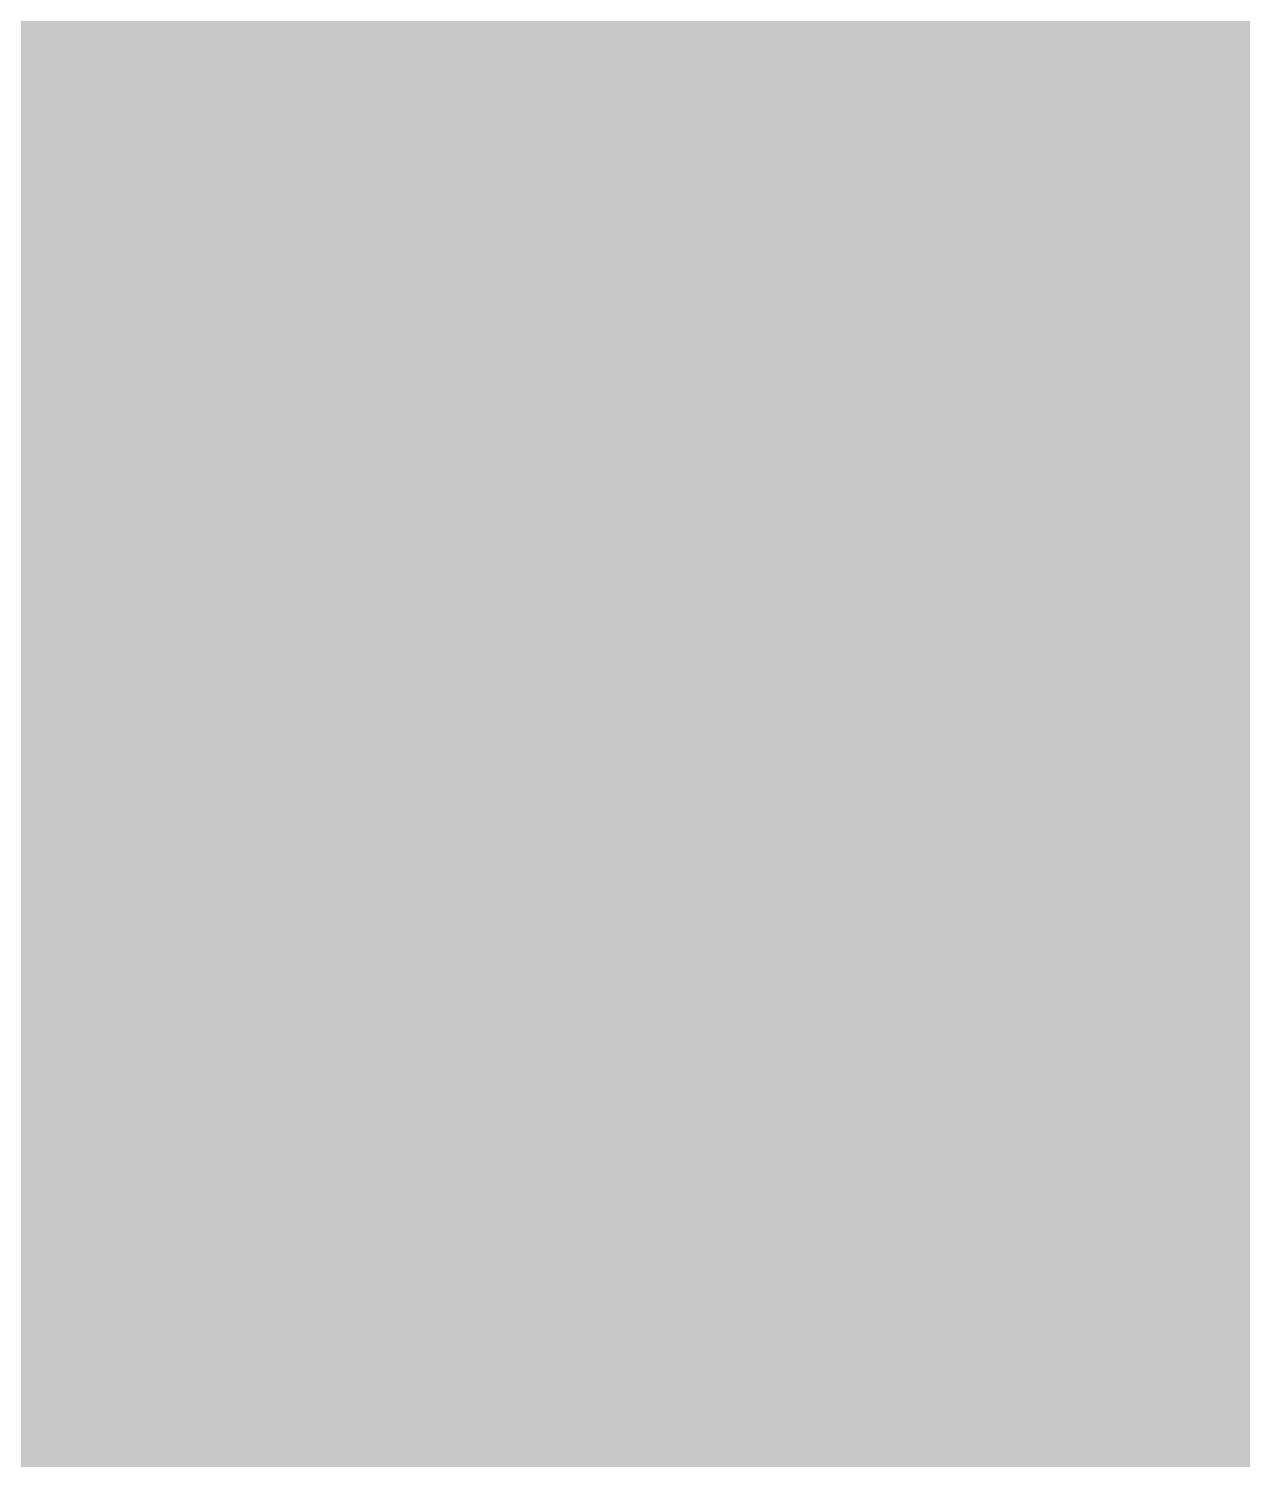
# Model space of a CAD drawing. Header units: inches. Extents: x -0.1 to 94.8, y -0.8 to 67.1.
# Drawn here: x 32.089 to 32.528, y 55.325 to 55.842 of the extents above; entities that cross this region are included whole.
import ezdxf

# ---------------------------------------------------------------- set-up
doc = ezdxf.new("R2010")
doc.units = ezdxf.units.IN
for name, color, linetype in [('Assembly Notes', 56, 'Continuous'), ('Bottom Layer', 5, 'Continuous'), ('Layer 1', 76, 'Continuous'), ('Layer 2', 16, 'Continuous'), ('Top Layer', 1, 'Continuous'), ('Top Solder', 216, 'Continuous'), ('Via Holes', 16, 'Continuous')]:
    doc.layers.add(name, color=color, linetype=linetype)

# ---------------------------------------------------------------- blocks, each defined once
blk = doc.blocks.new('0402C_41')
at = {"layer": 'Top Solder'}
blk.add_hatch(color=216, dxfattribs=at).paths.add_polyline_path([(0.1779, -0.4066), (0.1779, 0.4066), (1.0161, 0.4066), (1.0161, -0.4066)])
at = {"layer": 'Assembly Notes'}
blk.add_lwpolyline([(1, -0.4, 0.15, 0.15, 0), (-1, -0.4, 0.15, 0.15, 0)], format="xyseb", dxfattribs=at)

msp = doc.modelspace()

# ---------------------------------------------------------------- hatches: boundary and pattern name
at = {"layer": 'Bottom Layer'}
h = msp.add_hatch(color=5, dxfattribs=at)
edge = h.paths.add_edge_path()
edge.add_arc((32.4, 55.675), 0.3, 0, 360)
msp.add_hatch(color=5, dxfattribs=at).paths.add_polyline_path([(31.92606, 55.735), (31.95667, 55.73599), (31.98536, 55.73894), (32.01211, 55.74387), (32.03693, 55.75077), (32.05983, 55.75965), (32.08079, 55.77049), (32.09982, 55.78331), (32.11693, 55.7981), (32.1321, 55.81486), (32.14535, 55.83359), (32.23635, 55.42357), (32.21687, 55.43524), (32.1962, 55.44569), (32.17434, 55.4549), (32.15128, 55.46289), (32.12703, 55.46964), (32.10158, 55.47517), (32.07494, 55.47947), (32.01807, 55.48439), (31.98784, 55.485)])
at = {"layer": 'Layer 1'}
h = msp.add_hatch(color=76, dxfattribs=at)
edge = h.paths.add_edge_path()
edge.add_arc((32.4, 55.675), 0.3, 0, 360)
at = {"layer": 'Layer 2'}
h = msp.add_hatch(color=16, dxfattribs=at)
edge = h.paths.add_edge_path()
edge.add_arc((32.4, 55.675), 0.3, 0, 360)
at = {"layer": 'Top Layer'}
for points in [[(50.65, 55.75), (50.65, 51.15387), (50.52528, 51.07054), (50.51451, 51.075), (50.33549, 51.075), (50.1701, 51.00649), (50.04351, 50.8799), (49.975, 50.71451), (49.975, 50.53549), (50.04351, 50.37009), (50.1701, 50.24351), (50.33549, 50.175), (50.51451, 50.175), (50.52528, 50.17946), (50.65, 50.09613), (50.65, 43.52499), (48.725, 41.6), (34.1, 41.6), (33.35, 40.85), (27.9, 40.85), (27.14999, 41.6), (26.6, 41.6), (16.4, 41.6), (16.4, 44.65), (21.15, 44.65), (24, 47.5), (24, 48.75), (27.25, 52), (28.05, 52), (29.925, 53.875), (29.925, 54.60963), (32.15, 57.5), (33.1, 57.5), (33.1, 56.825), (32.4, 55.675), (32.26266, 55.465), (31.9155, 55.465), (31.9155, 55.31), (32.09291, 55.31), (32.09291, 54.71), (31.9155, 54.71), (31.9155, 54.555), (32, 54.555), (32, 53.9809), (31.93399, 53.82153), (31.93399, 53.64251), (32, 53.48314), (32, 52.95), (32.25, 52.95), (32.25, 52.4), (32, 52.4), (32, 51.93158), (31.97222, 51.9038), (31.90371, 51.7384), (31.90371, 51.55938), (31.97222, 51.39399), (32, 51.36621), (32, 51.1614), (31.96851, 51.12991), (31.9, 50.96451), (31.9, 50.78549), (31.95112, 50.66208), (31.89595, 50.54481), (31.8644, 50.51208), (30.78, 50.51208), (30.78, 50.33467), (30.18, 50.33467), (30.18, 50.51208), (28.9769, 50.51208), (28.9769, 50.185), (29.15431, 50.185), (29.15431, 49.585), (28.9769, 49.585), (28.9769, 49.3125), (28.6875, 49.3125), (27.625, 48.25), (27.625, 45.375), (29.75, 43.25), (33, 43.25), (33.5, 43.75), (47.25, 43.75), (48, 44.5), (48, 48.50132), (48.15, 48.59487), (48.2342, 48.56), (48.41322, 48.56), (48.57861, 48.62851), (48.7052, 48.75509), (48.7737, 48.92049), (48.7737, 49.09951), (48.7052, 49.2649), (48.57861, 49.39149), (48.41322, 49.46), (48.2342, 49.46), (48.15, 49.42512), (48, 49.51867), (48, 50.57647), (48.15, 50.63861), (48.1701, 50.61851), (48.33549, 50.55), (48.3397, 50.4), (48.325, 50.36451), (48.325, 50.18549), (48.39351, 50.0201), (48.5201, 49.89351), (48.68549, 49.825), (48.86451, 49.825), (49.0299, 49.89351), (49.15649, 50.0201), (49.225, 50.18549), (49.225, 50.36451), (49.15649, 50.5299), (49.0299, 50.65649), (48.86451, 50.725), (48.8603, 50.875), (48.875, 50.91049), (48.875, 51.08951), (48.84709, 51.1569), (48.94731, 51.3069), (49.13208, 51.3069), (49.13208, 52.51), (48.95467, 52.51), (48.95467, 53.11), (49.13208, 53.11), (49.13208, 54.3131), (48.805, 54.3131), (48.805, 54.13569), (48.205, 54.13569), (48.205, 54.3131), (48, 54.3131), (48, 55.5), (46.29999, 57.2), (43.70001, 57.19999), (43.375, 57.52499), (43.375, 57.82508), (43.79991, 58.25), (48.14999, 58.25)], [(32.5165, 55.56195), (32.51775, 55.51442), (32.5215, 55.47183), (32.52775, 55.43417), (32.5365, 55.40146), (32.54775, 55.37369), (32.5615, 55.35085), (32.57775, 55.33296), (32.5965, 55.32), (32.61775, 55.31198), (32.6415, 55.3089), (32.1415, 55.3089), (32.16525, 55.31198), (32.1865, 55.32), (32.20525, 55.33296), (32.2215, 55.35085), (32.23525, 55.37369), (32.2465, 55.40146), (32.25525, 55.43417), (32.2615, 55.47183), (32.26525, 55.51442), (32.2665, 55.56195)], [(32.2665, 55.22634), (32.26568, 55.25662), (32.2632, 55.28552), (32.25908, 55.31303), (32.25331, 55.33916), (32.24588, 55.36389), (32.23681, 55.38725), (32.22608, 55.40921), (32.21371, 55.42979), (32.19969, 55.44898), (32.18402, 55.46679), (32.60385, 55.45489), (32.58725, 55.43797), (32.5724, 55.41955), (32.5593, 55.39965), (32.54795, 55.37825), (32.53834, 55.35536), (32.53048, 55.33098), (32.52436, 55.30511), (32.52, 55.27775), (32.51737, 55.24889), (32.5165, 55.21855)]]:
    msp.add_hatch(color=1, dxfattribs=at).paths.add_polyline_path(points)
h = msp.add_hatch(color=1, dxfattribs=at)
edge = h.paths.add_edge_path()
edge.add_arc((32.4, 55.675), 0.3, 0, 360)
at = {"layer": 'Via Holes'}
h = msp.add_hatch(color=7, dxfattribs=at)
edge = h.paths.add_edge_path()
edge.add_arc((32.4, 55.675), 0.15, 0, 360)

# ---------------------------------------------------------------- linework, layer by layer
at = {"layer": 'Bottom Layer'}
for points in [[(32.335, 55.61, 0.25, 0.25, 0), (32.4, 55.675, 0.25, 0.25, 0)], [(30.88, 55.61, 0.25, 0.25, 0), (32.335, 55.61, 0.25, 0.25, 0)]]:
    msp.add_lwpolyline(points, format="xyseb", dxfattribs=at)
for points in [[(32.3375, 55.675, 0.125, 0.125, 1), (32.4625, 55.675, 0.125, 0.125, 1)], [(32.2725, 55.61, 0.125, 0.125, 1), (32.3975, 55.61, 0.125, 0.125, 1)], [(32.2725, 55.61, 0.125, 0.125, 1), (32.3975, 55.61, 0.125, 0.125, 1)]]:
    msp.add_lwpolyline(points, format="xyseb", close=True, dxfattribs=at)
at = {"layer": 'Top Layer'}
for points in [[(32.3915, 55.6665, 0.25, 0.25, 0), (32.4, 55.675, 0.25, 0.25, 0)], [(32.3915, 55.0185, 0.25, 0.25, 0), (32.3915, 55.6665, 0.25, 0.25, 0)]]:
    msp.add_lwpolyline(points, format="xyseb", dxfattribs=at)
for points in [[(32.3375, 55.675, 0.125, 0.125, 1), (32.4625, 55.675, 0.125, 0.125, 1)], [(32.329, 55.6665, 0.125, 0.125, 1), (32.454, 55.6665, 0.125, 0.125, 1)], [(32.329, 55.6665, 0.125, 0.125, 1), (32.454, 55.6665, 0.125, 0.125, 1)]]:
    msp.add_lwpolyline(points, format="xyseb", close=True, dxfattribs=at)

# ---------------------------------------------------------------- block references
at = {"rotation": 180}
msp.add_blockref('0402C_41', (32.98, 55.01), dxfattribs=at)

doc.saveas('drawing.dxf')
